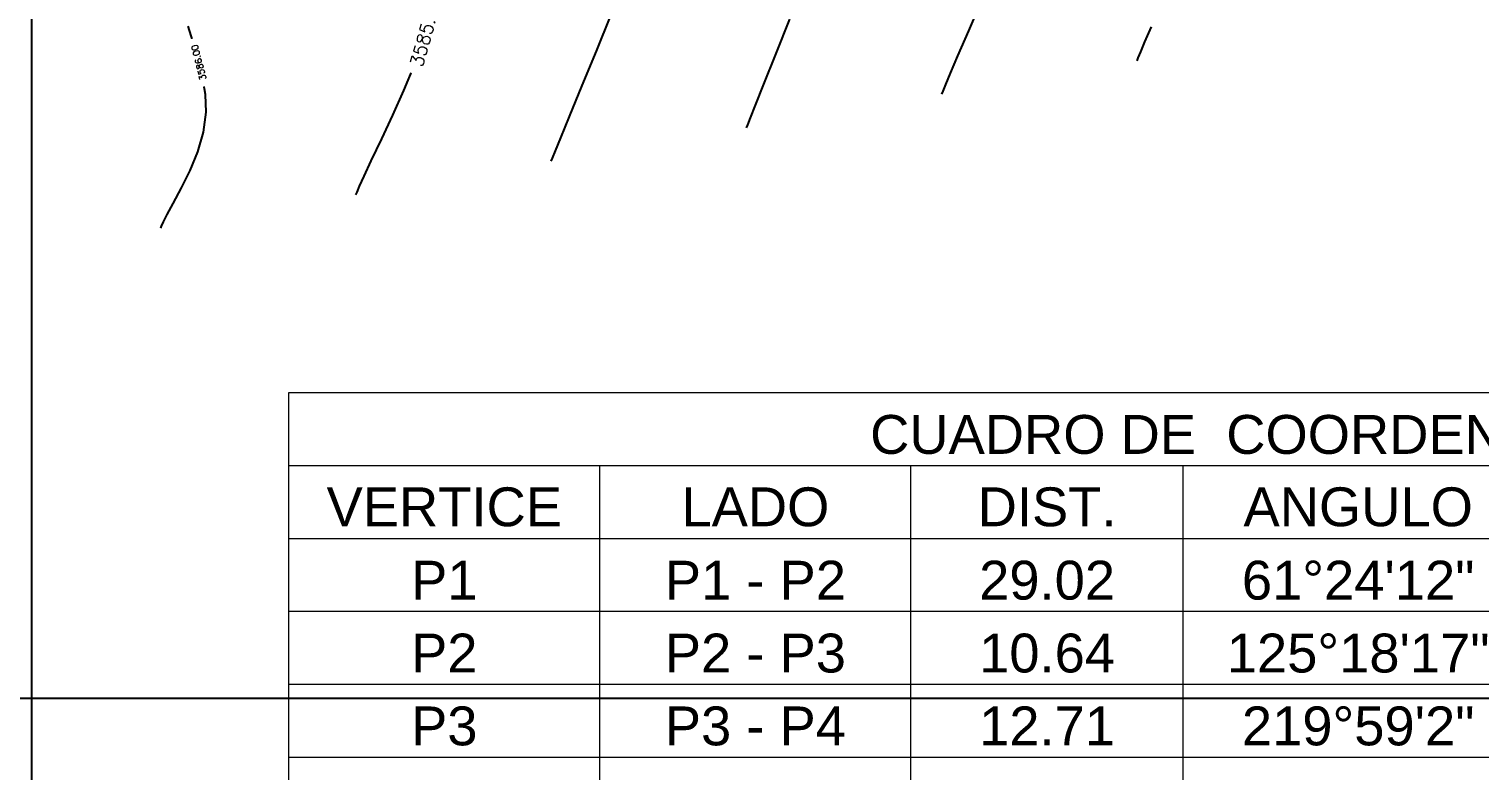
# Model space of a CAD drawing. Header units: millimetres. Extents: x 736950 to 740938, y 8500595 to 8502163.
# Drawn here: x 737999.9 to 738055.8, y 8501197.2 to 8501225.8 of the extents above; entities that cross this region are included whole.
import ezdxf
from ezdxf.enums import TextEntityAlignment as Align

# ---------------------------------------------------------------- set-up
doc = ezdxf.new("R2010")
doc.units = ezdxf.units.MM
for name, color, linetype in [('C-TOPO', 7, 'Continuous'), ('C-TOPO-MAJR', 9, 'Continuous'), ('C-TOPO-MINR', 8, 'Continuous'), ('C-TOPO-TEXT', 7, 'Continuous'), ('Cuadricula Coordenadas', 5, 'Continuous')]:
    doc.layers.add(name, color=color, linetype=linetype)
doc.layers.add('CUADROS', color=9, linetype='Continuous', lineweight=20)
doc.layers.add('pista', color=251, linetype='Continuous', lineweight=5)
doc.styles.add('CUADROS', font='arial.ttf')
doc.styles.get("Standard").update_dxf_attribs({"font": 'simplex.shx'})

# ---------------------------------------------------------------- blocks, each defined once
blk = doc.blocks.new('CC-Cuerpo')
at = {"layer": 'CUADROS'}
for p, q in [((0, 0), (0, 3.75)), ((0, 3.75), (100, 3.75)), ((16, 0), (16, 3.75)), ((32, 0), (32, 3.75)), ((46, 0), (46, 3.75)), ((0, 0), (100, 0))]:
    blk.add_line(p, q, dxfattribs=at)
at = {"layer": 'CUADROS', "style": 'CUADROS'}
for tag, p in [('V', (8, 0)), ('L', (24, 0)), ('D', (39, 0)), ('ANG', (55, 0)), ('X', (72.5, 0)), ('Y', (90.5, 0))]:
    blk.add_attdef(tag, text='', height=2, dxfattribs=at).set_placement(p, align=Align.BOTTOM_CENTER)
blk = doc.blocks.new('*U86')
at = {"layer": 'C-TOPO-MAJR', "color": 9, "linetype": 'Continuous', "lineweight": -3, "insert": (738015.196, 8501225.733, 3585), "char_height": 0.5, "width": 2.9819, "attachment_point": 5, "rotation": 74.289, "bg_fill": 3, "box_fill_scale": 1.4, "bg_fill_color": 256, "bg_fill_true_color": 13158600, "bg_fill_transparency": 0}
blk.add_mtext('3585.00', dxfattribs=at)
blk = doc.blocks.new('*U87')
at = {"layer": 'C-TOPO-MINR', "color": 4, "linetype": 'Continuous', "lineweight": -3, "insert": (738006.437, 8501224.534, 3586), "char_height": 0.25, "width": 1.49095, "attachment_point": 5, "rotation": 104.4291, "bg_fill": 3, "box_fill_scale": 1.8, "bg_fill_color": 256, "bg_fill_true_color": 13158600, "bg_fill_transparency": 0}
blk.add_mtext('3586.00', dxfattribs=at)

msp = doc.modelspace()

# ---------------------------------------------------------------- linework, layer by layer
at = {"layer": 'C-TOPO', "color": 120, "linetype": 'Continuous', "lineweight": -3}
for p, q in [((738036.138, 8501225.7603, 3582), (738036.6004, 8501226.8359, 3582)), ((738006.323, 8501224.9786, 3586), (738006.0324, 8501225.9326, 3586)), ((738021.776, 8501224.9744, 3584), (738022.3354, 8501226.3432, 3584)), ((738028.7065, 8501224.8748, 3583), (738029.2365, 8501226.1994, 3583)), ((738035.7207, 8501224.7936, 3582), (738036.138, 8501225.7603, 3582)), ((738042.9322, 8501225.3276, 3581), (738043.1835, 8501225.9058, 3581)), ((738006.5519, 8501224.0887, 3586), (738006.323, 8501224.9786, 3586)), ((738021.2309, 8501223.65, 3584), (738021.776, 8501224.9744, 3584)), ((738028.2329, 8501223.6911, 3583), (738028.7065, 8501224.8748, 3583)), ((738035.4322, 8501224.1187, 3582), (738035.7207, 8501224.7936, 3582)), ((738042.6734, 8501224.7079, 3581), (738042.7688, 8501224.9412, 3581)), ((738042.7688, 8501224.9412, 3581), (738042.9322, 8501225.3276, 3581)), ((738042.6302, 8501224.5988, 3581), (738042.6734, 8501224.7079, 3581)), ((738006.6945, 8501223.2911, 3586), (738006.5519, 8501224.0887, 3586)), ((738027.9132, 8501222.8905, 3583), (738028.2329, 8501223.6911, 3583)), ((738035.1441, 8501223.4229, 3582), (738035.2486, 8501223.6799, 3582)), ((738035.2486, 8501223.6799, 3582), (738035.4322, 8501224.1187, 3582)), ((738006.7257, 8501222.6139, 3586), (738006.6945, 8501223.2911, 3586)), ((738020.7353, 8501222.4476, 3584), (738021.2309, 8501223.65, 3584)), ((738035.0977, 8501223.3059, 3582), (738035.1441, 8501223.4229, 3582)), ((738006.6159, 8501221.8388, 3586), (738006.7257, 8501222.6139, 3586)), ((738027.7172, 8501222.3976, 3583), (738027.9132, 8501222.8905, 3583)), ((738020.398, 8501221.6259, 3584), (738020.7353, 8501222.4476, 3584)), ((738027.5653, 8501222.0129, 3583), (738027.6106, 8501222.1283, 3583)), ((738027.6106, 8501222.1283, 3583), (738027.7172, 8501222.3976, 3583)), ((738006.3957, 8501221.0853, 3586), (738006.6159, 8501221.8388, 3586)), ((738020.1914, 8501221.1174, 3584), (738020.398, 8501221.6259, 3584)), ((738006.1033, 8501220.3673, 3586), (738006.3957, 8501221.0853, 3586)), ((738020.0799, 8501220.8391, 3584), (738020.1914, 8501221.1174, 3584)), ((738005.7763, 8501219.6992, 3586), (738006.1033, 8501220.3673, 3586)), ((738020.0328, 8501220.72, 3584), (738020.0799, 8501220.8391, 3584)), ((738005.4529, 8501219.0948, 3586), (738005.7763, 8501219.6992, 3586)), ((738005.078, 8501218.3829, 3586), (738005.222, 8501218.6668, 3586)), ((738005.222, 8501218.6668, 3586), (738005.4529, 8501219.0948, 3586)), ((738004.968, 8501218.1341, 3586), (738005.0004, 8501218.2129, 3586)), ((738005.0004, 8501218.2129, 3586), (738005.078, 8501218.3829, 3586))]:
    msp.add_line(p, q, dxfattribs=at)
at = {"layer": 'C-TOPO', "color": 3, "linetype": 'Continuous', "lineweight": -3}
for p, q in [((738015.0782, 8501225.3143, 3585), (738015.3134, 8501226.1507, 3585)), ((738014.7475, 8501224.402, 3585), (738015.0782, 8501225.3143, 3585)), ((738014.3525, 8501223.451, 3585), (738014.7475, 8501224.402, 3585)), ((738013.9243, 8501222.4989, 3585), (738014.3525, 8501223.451, 3585)), ((738013.4939, 8501221.5831, 3585), (738013.9243, 8501222.4989, 3585)), ((738013.0924, 8501220.7408, 3585), (738013.4939, 8501221.5831, 3585)), ((738012.8129, 8501220.1452, 3585), (738013.0924, 8501220.7408, 3585)), ((738012.5417, 8501219.5299, 3585), (738012.638, 8501219.7567, 3585)), ((738012.638, 8501219.7567, 3585), (738012.8129, 8501220.1452, 3585)), ((738012.5004, 8501219.427, 3585), (738012.5417, 8501219.5299, 3585))]:
    msp.add_line(p, q, dxfattribs=at)
at = {"layer": 'Cuadricula Coordenadas', "color": 8}
for p, q in [((738000, 8500595.5072), (738000, 8502130.6413)), ((736950.2265, 8501200), (738552.8979, 8501200))]:
    msp.add_line(p, q, dxfattribs=at)
at = {"layer": 'CUADROS'}
for p, q in [((738009.9066, 8501206.1656), (738009.9066, 8501211.7906)), ((738009.9066, 8501211.7906), (738084.9066, 8501211.7906)), ((738009.9066, 8501208.9781), (738084.9066, 8501208.9781)), ((738021.9066, 8501206.1656), (738021.9066, 8501208.9781)), ((738033.9066, 8501206.1656), (738033.9066, 8501208.9781)), ((738044.4066, 8501206.1656), (738044.4066, 8501208.9781)), ((738009.9066, 8501206.1656), (738084.9066, 8501206.1656))]:
    msp.add_line(p, q, dxfattribs=at)

# ---------------------------------------------------------------- block references
ref = msp.add_blockref('CC-Cuerpo', (738009.9066, 8501203.3531), dxfattribs=dict(at, xscale=0.75, yscale=0.75, zscale=0.75))
ref.add_attrib('V', 'P1', dxfattribs={"height": 1.5, "style": 'CUADROS'}).set_placement((738015.9066, 8501203.3531), align=Align.BOTTOM_CENTER)
ref.add_attrib('L', 'P1 - P2', dxfattribs={"height": 1.5, "style": 'CUADROS'}).set_placement((738027.9066, 8501203.3531), align=Align.BOTTOM_CENTER)
ref.add_attrib('D', '29.02', dxfattribs={"height": 1.5, "style": 'CUADROS'}).set_placement((738039.1566, 8501203.3531), align=Align.BOTTOM_CENTER)
ref.add_attrib('ANG', '61°24\'12"', dxfattribs={"height": 1.5, "style": 'CUADROS'}).set_placement((738051.1566, 8501203.3531), align=Align.BOTTOM_CENTER)
ref = msp.add_blockref('CC-Cuerpo', (738009.9066, 8501200.5406), dxfattribs=dict(at, xscale=0.75, yscale=0.75, zscale=0.75))
ref.add_attrib('V', 'P2', dxfattribs={"height": 1.5, "style": 'CUADROS'}).set_placement((738015.9066, 8501200.5406), align=Align.BOTTOM_CENTER)
ref.add_attrib('L', 'P2 - P3', dxfattribs={"height": 1.5, "style": 'CUADROS'}).set_placement((738027.9066, 8501200.5406), align=Align.BOTTOM_CENTER)
ref.add_attrib('D', '10.64', dxfattribs={"height": 1.5, "style": 'CUADROS'}).set_placement((738039.1566, 8501200.5406), align=Align.BOTTOM_CENTER)
ref.add_attrib('ANG', '125°18\'17"', dxfattribs={"height": 1.5, "style": 'CUADROS'}).set_placement((738051.1566, 8501200.5406), align=Align.BOTTOM_CENTER)
ref = msp.add_blockref('CC-Cuerpo', (738009.9066, 8501197.7281), dxfattribs=dict(at, xscale=0.75, yscale=0.75, zscale=0.75))
ref.add_attrib('V', 'P3', dxfattribs={"height": 1.5, "style": 'CUADROS'}).set_placement((738015.9066, 8501197.7281), align=Align.BOTTOM_CENTER)
ref.add_attrib('L', 'P3 - P4', dxfattribs={"height": 1.5, "style": 'CUADROS'}).set_placement((738027.9066, 8501197.7281), align=Align.BOTTOM_CENTER)
ref.add_attrib('D', '12.71', dxfattribs={"height": 1.5, "style": 'CUADROS'}).set_placement((738039.1566, 8501197.7281), align=Align.BOTTOM_CENTER)
ref.add_attrib('ANG', '219°59\'2"', dxfattribs={"height": 1.5, "style": 'CUADROS'}).set_placement((738051.1566, 8501197.7281), align=Align.BOTTOM_CENTER)
at = {"layer": 'CUADROS', "xscale": 0.75, "yscale": 0.75, "zscale": 0.75}
msp.add_blockref('CC-Cuerpo', (738009.9066, 8501194.9156), dxfattribs=at)

# ---------------------------------------------------------------- texts
at = {"layer": 'CUADROS', "style": 'CUADROS'}
msp.add_text('CUADRO DE  COORDENADAS', height=1.5, dxfattribs=at).set_placement((738047.4066, 8501208.9781), align=Align.BOTTOM_CENTER)
for s, p in [('VERTICE', (738015.9066, 8501206.6344)), ('LADO', (738027.9066, 8501206.6344)), ('DIST.', (738039.1566, 8501206.6344)), ('ANGULO', (738051.1566, 8501206.6344))]:
    msp.add_text(s, height=1.5, dxfattribs=at).set_placement(p, align=Align.CENTER)

# ---------------------------------------------------------------- next in the draw order: block references
at = {"layer": 'C-TOPO-TEXT', "color": 7, "linetype": 'Continuous', "lineweight": -3}
for name in ['*U86', '*U87']:
    msp.add_blockref(name, (0, 0), dxfattribs=at)

# ---------------------------------------------------------------- next in the draw order: hatches: boundary and pattern name
at = {"layer": 'pista'}
h = msp.add_hatch(dxfattribs=at)
h.set_pattern_fill('HONEY', color=256, scale=3, angle=9.94992, style=0)
h.set_pattern_definition([(9.949916506, (1479841.21073, -18.49207), (0.497925219565, 0.41706771009), [0.375, -0.75]), (129.949916506, (1479841.21073, -18.49207), (-0.610153841818, 0.222682034283), [0.375, -0.75]), (69.949916506, (1479841.21073, -18.49207), (-0.112228622254, 0.639749744373), [-0.75, 0.375])])
h.paths.add_polyline_path([(737744.8, 8501250.9239), (737743.4751, 8501250.7542), (737756.4658, 8501242.0266), (737763.574, 8501242.0069), (737770.0025, 8501243.4552), (737769.8469, 8501244.3427), (737763.4751, 8501242.9072), (737756.7406, 8501242.9258)])
h.paths.add_polyline_path([(737794.281, 8501256.0172), (737809.782, 8501263.7098), (737823.3916, 8501273.4836), (737837.0792, 8501280.5578), (737851.553, 8501285.7782), (737870.8511, 8501293.0502, -0.9976847), (737871.0089, 8501292.6342), (737865.2749, 8501289.5818, 0.7845064), (737866.154, 8501286.1218), (737883.2589, 8501291.3484), (737897.4189, 8501296.5169), (737903.2981, 8501301.4415, -0.5512151), (737904.1219, 8501301.1773), (737906.8559, 8501297.9817, 0.5618964), (737910.2739, 8501298.5361), (737914.2208, 8501308.5587), (737925.6412, 8501300.7266, 0.3401895), (737928.7024, 8501300.8941), (737936.9171, 8501306.1174, -0.3587273), (737938.1716, 8501305.963), (737943.1732, 8501301.051, 0.3417074), (737946.0555, 8501300.7099), (737955.8779, 8501307.0727), (737971.8321, 8501314.4648), (737988.5678, 8501323.4112), (738023.1375, 8501336.2829), (738044.4246, 8501357.7283), (738061.4457, 8501362.2084), (738078.9085, 8501363.0703), (738112.0998, 8501372.0515), (738118.6561, 8501373.3651), (738128.3493, 8501376.9769), (738155.2252, 8501366.8262), (738176.6168, 8501363.5439), (738193.8054, 8501353.3286), (738204.7314, 8501340.8774), (738207.7052, 8501335.7517), (738214.3569, 8501331.7429), (738229.9283, 8501313.3745), (738233.5604, 8501308.1868), (738234.5388, 8501308.3584), (738230.6417, 8501313.9248), (738214.9479, 8501332.4375), (738208.3677, 8501336.4032), (738205.4658, 8501341.405), (738194.3878, 8501354.0294), (738176.9262, 8501364.4069), (738155.4549, 8501367.7015), (738128.3515, 8501377.9382), (738118.409, 8501374.2335), (738111.8936, 8501372.9281), (738078.7672, 8501363.9644), (738061.3075, 8501363.1027), (738043.9585, 8501358.5363), (738022.6381, 8501337.0574), (737988.1969, 8501324.2335), (737971.4304, 8501315.2706), (737955.4419, 8501307.8626), (737945.5806, 8501301.4746, -0.3391434), (737943.8038, 8501301.6931), (737938.8117, 8501306.5958, 0.3560082), (737936.4342, 8501306.8769), (737928.1585, 8501301.6149, -0.3502196), (737926.1502, 8501301.4688), (737914.5128, 8501309.4497, 0.430207), (737913.433, 8501309.0145), (737909.4507, 8501298.9021, -0.5704007), (737907.5398, 8501298.5668), (737904.9065, 8501301.6447, 0.4931454), (737902.7202, 8501302.1314), (737896.962, 8501297.3083), (737882.9729, 8501292.2021), (737866.0373, 8501287.0272, -0.7384716), (737865.6978, 8501288.7874), (737871.5109, 8501291.8819, 0.9119586), (737870.5337, 8501293.8924), (737851.2417, 8501286.6226), (737836.7183, 8501281.3844), (737822.92, 8501274.253), (737809.3164, 8501264.4835), (737793.8201, 8501256.7933), (737778.9885, 8501246.4023), (737769.8469, 8501244.3427), (737770.0025, 8501243.4552), (737779.3595, 8501245.5633)])
h.paths.add_polyline_path([(738260.5183, 8501271.2515), (738234.5388, 8501308.3584), (738233.5604, 8501308.1868), (738259.6898, 8501270.8657), (738269.3749, 8501234.5895), (738274.5058, 8501215.583), (738279.7984, 8501189.6024), (738280.7089, 8501189.6413), (738275.382, 8501215.7903), (738270.2442, 8501234.8228)])

doc.saveas('drawing.dxf')
